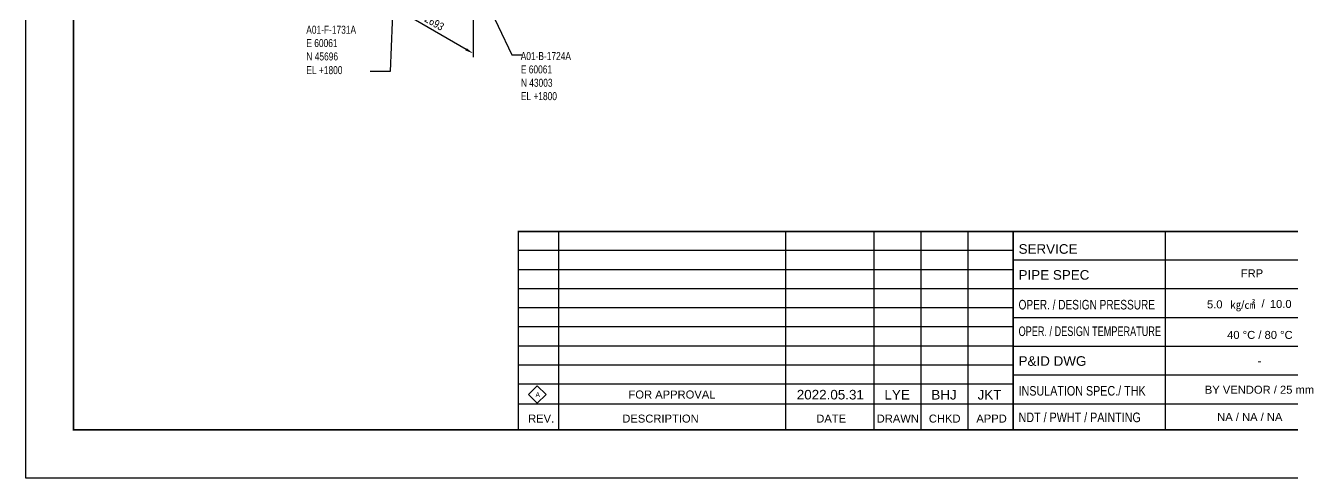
# Model space of a CAD drawing. Header units: millimetres. Extents: x 0 to 594, y 0 to 420.
# Drawn here: x 0 to 395.9, y 0 to 141.4 of the extents above; entities that cross this region are included whole.
import ezdxf
from ezdxf import colors
from ezdxf.entities.mleader import LeaderData, LeaderLine
from ezdxf.enums import TextEntityAlignment as Align
from ezdxf.math import Vec2, Vec3

# ---------------------------------------------------------------- set-up
doc = ezdxf.new("R2010")
doc.units = ezdxf.units.MM
doc.header["$LTSCALE"] = 0.25
for name, color, linetype in [('TITLE', 7, 'Continuous'), ('주석', 7, 'Continuous'), ('치수', 1, 'Continuous')]:
    doc.layers.add(name, color=color, linetype=linetype)
doc.styles.add('AdskIsoMetric', font='arial.ttf', dxfattribs={"width": 0.8, "height": 2.5})
doc.styles.add('AdskIsoMetric-30', font='arial.ttf', dxfattribs={"width": 0.8, "height": 2.5})
doc.styles.add('FF1', font='arial.ttf')
doc.styles.add('MtXpl_', font='')
doc.styles.add('RomanS', font='arial.ttf')
doc.styles.get("Standard").update_dxf_attribs({"font": 'arial.ttf'})
doc.styles.get('MtXpl_').set_extended_font_data('Gulim')
doc.dimstyles.new('AdskIsoMetric', dxfattribs={"dimtxt": 2.5, "dimasz": 2.5, "dimexe": 1, "dimexo": 2, "dimgap": 0.8, "dimtad": 1, "dimdec": 0, "dimrnd": 1, "dimzin": 0, "dimdsep": 46, "dimtxsty": 'AdskIsoMetric', "dimcen": 0, "dimclrt": 7, "dimadec": 0, "dimazin": 0, "dimtfac": 1, "dimtdec": 0, "dimtmove": 1, "dimatfit": 3, "dimfxl": 0, "dimfrac": 2, "dimtolj": 1, "dimtzin": 0, "dimarcsym": 0})

# ---------------------------------------------------------------- blocks, each defined once
blk = doc.blocks.new('*D67')
at = {"layer": 'Defpoints', "color": 0}
for p in [(115.7, 167.52), (139.84, 157.67), (115.7, 146.61)]:
    blk.add_point(p, dxfattribs=at)
at = {"layer": '치수', "color": 0, "lineweight": -2}
for p, q in [((115.7, 165.21), (115.7, 145.45)), ((139.84, 155.36), (139.84, 131.52)), ((137.67, 133.92), (117.87, 145.36))]:
    blk.add_line(p, q, dxfattribs=at)
at = {"layer": '치수', "color": 0}
for points in [[(118.07, 145.72), (117.66, 144.99), (115.7, 146.61)], [(137.88, 134.28), (137.46, 133.56), (139.84, 132.67)]]:
    blk.add_solid(points, dxfattribs=at)
at = {"layer": '치수', "color": 7, "insert": (127.77, 142.26), "char_height": 2.5, "attachment_point": 5, "rotation": 330, "style": 'AdskIsoMetric-30'}
blk.add_mtext('\\A1;2693', dxfattribs=at)

msp = doc.modelspace()

# ---------------------------------------------------------------- linework, layer by layer
at = {"linetype": 'ByBlock', "lineweight": -2}
for p, q in [((166.559, 77), (166.559, 15.0687)), ((237.417, 77), (237.417, 15.0687)), ((265.0816, 77), (265.0816, 15.0687)), ((279.7211, 77), (279.7211, 15.0687)), ((294.3605, 77), (294.3605, 15.0687)), ((356, 77), (356, 15))]:
    msp.add_line(p, q, dxfattribs=at)
for p, q in [((308.5763, 71), (154, 71)), ((415, 68), (308.5763, 68)), ((308.5763, 65), (154, 65)), ((308.5763, 59.076), (154, 59.076)), ((415, 59), (308.5763, 59)), ((308.5763, 53.076), (154, 53.076)), ((415, 50), (308.5763, 50)), ((308.5763, 47.1521), (154, 47.1521)), ((308.5763, 41.1521), (154, 41.1521)), ((415, 41), (308.5763, 41)), ((308.5763, 35.2281), (154, 35.2281)), ((415, 32), (308.5763, 32)), ((308.5763, 29.2281), (154, 29.2281)), ((308.5763, 23), (154, 23)), ((415, 23), (308.5763, 23))]:
    msp.add_line(p, q)
msp.add_lwpolyline([(0, 0), (594, 0), (594, 420), (0, 420)], close=True)
at = {"const_width": 0.5}
msp.add_lwpolyline([(15, 15), (579, 15), (579, 405), (15, 405)], close=True, dxfattribs=at)
at = {"linetype": 'ByBlock', "lineweight": -2, "const_width": 0.5}
for points in [[(415, 77), (154, 77), (154, 15)], [(308.5763, 77), (308.5763, 15.1328)]]:
    msp.add_lwpolyline(points, dxfattribs=at)
at = {"layer": 'TITLE', "color": 7, "linetype": 'Continuous'}
msp.add_lwpolyline([(159.9027, 23.2613), (162.6403, 25.999), (159.9027, 28.7366), (157.1651, 25.999)], close=True, dxfattribs=at)

# ---------------------------------------------------------------- texts
at = {"color": 7, "linetype": 'ByBlock', "lineweight": -2, "style": 'RomanS'}
for s, p in [('SERVICE', (310.25, 70.006)), ('PIPE SPEC', (310.25, 61.8976)), ('P&ID DWG ', (310.25, 34.9726))]:
    msp.add_text(s, height=3, dxfattribs=at).set_placement(p)
at = {"color": 7, "style": 'AdskIsoMetric'}
for s, p in [('FRP', (379.6687, 62.646)), ('5.0', (369.103, 52.9462)), ('㎏/㎠', (376.3782, 52.8069)), ('/', (386.1261, 53.2022)), ('10.0', (388.7325, 53.0638)), ('40 %%DC / 80 %%DC', (375.399, 43.3833)), ('NA / NA / NA', (372.2839, 17.7298))]:
    msp.add_text(s, height=2.5, dxfattribs=at).set_placement(p)
at = {"color": 7, "linetype": 'ByBlock', "lineweight": -2, "style": 'RomanS'}
for s, width, p in [('OPER. / DESIGN PRESSURE', 0.75, (310.25, 52.5893)), ('OPER. / DESIGN TEMPERATURE', 0.68, (310.25, 44.281)), ('INSULATION SPEC./ THK', 0.8, (310.25, 25.6643)), ('NDT / PWHT / PAINTING', 0.8, (310.25, 17.356))]:
    msp.add_text(s, height=3, dxfattribs=dict(at, width=width)).set_placement(p)
at = {"color": 7, "style": 'AdskIsoMetric'}
for s, p in [('-', (385.5, 36.5)), ('BY VENDOR / 25 mm', (385.5, 27.5)), ('FOR APPROVAL', (201.988, 26))]:
    msp.add_text(s, height=2.5, dxfattribs=at).set_placement(p, align=Align.MIDDLE_CENTER)
at = {"color": 7, "linetype": 'ByBlock', "lineweight": -2, "style": 'RomanS'}
for s, p in [('REV.', (161.1158, 17.2245)), ('DESCRIPTION', (198.4012, 17.2245)), ('DATE', (251.7185, 17.2245)), ('DRAWN', (272.5302, 17.2245)), ('CHKD', (287.1697, 17.2245)), ('APPD', (301.8091, 17.2245))]:
    msp.add_text(s, height=2.5, dxfattribs=at).set_placement(p, align=Align.CENTER)
at = {"color": 7}
for tag, p in [('2022.05.31', (251.4515, 24.4518)), ('LYE', (272.32, 24.4243)), ('BHJ', (286.9594, 24.4243)), ('JKT', (301.1751, 24.4243))]:
    msp.add_attdef(tag, text='', height=3, dxfattribs=at).set_placement(p, align=Align.CENTER)
at = {"layer": 'TITLE', "color": 7, "linetype": 'Continuous', "style": 'FF1'}
msp.add_text('A', height=1.4952, dxfattribs=at).set_placement((159.3541, 25.2225))
at = {"layer": '주석', "style": 'MtXpl_', "width": 0.8}
for s, p in [('A01-F-1731A', (87.7497, 138.8067)), ('E 60061', (87.779, 134.6299)), ('N 45696', (87.7872, 130.453)), ('A01-B-1724A', (154.7284, 130.5733)), ('EL +1800', (87.779, 126.1698)), ('E 60061', (154.779, 126.3964)), ('N 43003', (154.7872, 122.2195)), ('EL +1800', (154.779, 118.0426))]:
    msp.add_text(s, height=2.5, dxfattribs=at).set_placement(p)

# ---------------------------------------------------------------- dimensions: what is measured, and where the dimension line sits
at = {"layer": '치수'}
dim = msp.add_linear_dim(base=(115.7007, 146.6058), p1=(139.8366, 157.671), p2=(115.7007, 167.5233), angle=150, text='2693', dimstyle='AdskIsoMetric', override={"dimtad": 0, "dimlfac": 104.249705, "dimtxsty": 'AdskIsoMetric-30', "dimse1": 0, "dimse2": 0, "dimsd1": 0, "dimsd2": 0, "dimtmove": 1}, dxfattribs=at)
dim.commit()
dim.dimension.update_dxf_attribs({"geometry": '*D67', "text_midpoint": (127.7687, 142.2553), "dimtype": 160})

# ---------------------------------------------------------------- leaders
at = {"layer": '주석'}
ml = msp.add_multileader_mtext('Standard', dxfattribs=at)
ml.set_content('')
ml.set_leader_properties()
ml.build(insert=Vec2(0, 0))
ml.multileader.update_dxf_attribs({"dogleg_length": 6.2901, "arrow_head_size": 2.5})
ctx = ml.context
ctx.base_point, ctx.arrow_head_size = Vec3(107.7099, 127), 2.5
notes = []
notes.append((ctx, [(0, (1, 1, 0), (114, 127), (-1, 0), 6.2901, [(0, [(115.7007, 171.6058)], 0, [])])]))
ctx.mtext, ml.multileader.dxf.content_type = None, 0
ml = msp.add_multileader_mtext('Standard', dxfattribs=at)
ml.set_content('')
ml.set_leader_properties()
ml.build(insert=Vec2(0, 0))
ml.multileader.update_dxf_attribs({"dogleg_length": 3.0619, "arrow_head_size": 2.5})
ctx = ml.context
ctx.base_point, ctx.arrow_head_size = Vec3(148.9381, 132.1865), 2.5
notes.append((ctx, [(0, (1, 1, 0), (152, 132.1865), (1, 0), 3.0619, [(0, [(139.8366, 157.671)], 0, [])])]))
ctx.mtext, ml.multileader.dxf.content_type = None, 0
for ctx, leaders in notes:
    for number, flags, end, landing, length, lines in leaders:
        leader = LeaderData()
        leader.index, (leader.has_last_leader_line, leader.has_dogleg_vector, leader.attachment_direction) = number, flags
        leader.last_leader_point, leader.dogleg_vector, leader.dogleg_length = Vec3(end), Vec3(landing), length
        for number, points, colour, breaks in lines:
            line = LeaderLine()
            line.index, line.vertices, line.color, line.breaks = number, Vec3.list(points), colors.encode_raw_color(colour), breaks
            leader.lines.append(line)
        ctx.leaders.append(leader)

doc.saveas('drawing.dxf')
